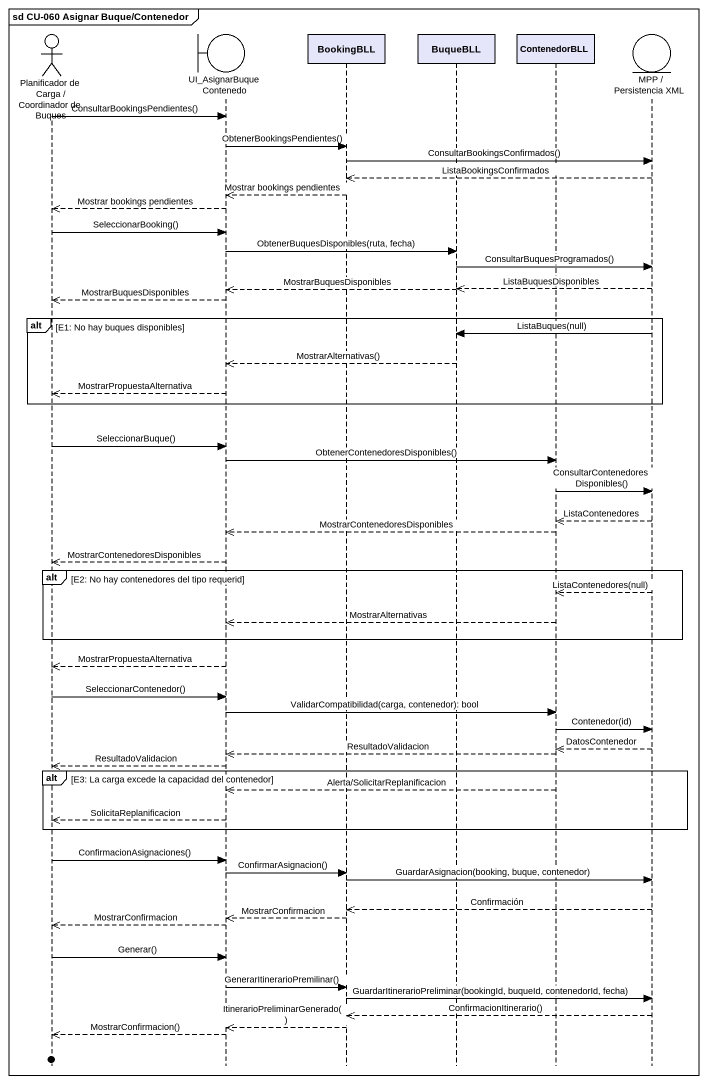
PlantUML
@startuml
mainframe sd CU-060 Asignar Buque/Contenedor
hide footbox
actor "Planificador de Carga / Coordinador de Buques" as Planificador_de_Carga
boundary UI_AsignarBuqueContenedo
participant BookingBLL #E6E6FA
participant BuqueBLL #E6E6FA
participant ContenedorBLL #E6E6FA
entity "MPP / Persistencia XML" as MPP_Persistencia_XML

Planificador_de_Carga -> UI_AsignarBuqueContenedo : ConsultarBookingsPendientes()
UI_AsignarBuqueContenedo -> BookingBLL : ObtenerBookingsPendientes()
BookingBLL -> MPP_Persistencia_XML : ConsultarBookingsConfirmados()
MPP_Persistencia_XML -->> BookingBLL : ListaBookingsConfirmados
BookingBLL -->> UI_AsignarBuqueContenedo : Mostrar bookings pendientes
UI_AsignarBuqueContenedo -->> Planificador_de_Carga : Mostrar bookings pendientes
Planificador_de_Carga -> UI_AsignarBuqueContenedo : SeleccionarBooking()
UI_AsignarBuqueContenedo -> BuqueBLL : ObtenerBuquesDisponibles(ruta, fecha)
BuqueBLL -> MPP_Persistencia_XML : ConsultarBuquesProgramados()
MPP_Persistencia_XML -->> BuqueBLL : ListaBuquesDisponibles
BuqueBLL -->> UI_AsignarBuqueContenedo : MostrarBuquesDisponibles
UI_AsignarBuqueContenedo -->> Planificador_de_Carga : MostrarBuquesDisponibles
alt E1: No hay buques disponibles
  MPP_Persistencia_XML -> BuqueBLL : ListaBuques(null)
  BuqueBLL -->> UI_AsignarBuqueContenedo : MostrarAlternativas()
  UI_AsignarBuqueContenedo -->> Planificador_de_Carga : MostrarPropuestaAlternativa
end
Planificador_de_Carga -> UI_AsignarBuqueContenedo : SeleccionarBuque()
UI_AsignarBuqueContenedo -> ContenedorBLL : ObtenerContenedoresDisponibles()
ContenedorBLL -> MPP_Persistencia_XML : ConsultarContenedoresDisponibles()
MPP_Persistencia_XML -->> ContenedorBLL : ListaContenedores
ContenedorBLL -->> UI_AsignarBuqueContenedo : MostrarContenedoresDisponibles
UI_AsignarBuqueContenedo -->> Planificador_de_Carga : MostrarContenedoresDisponibles
alt E2: No hay contenedores del tipo requerid
  MPP_Persistencia_XML -->> ContenedorBLL : ListaContenedores(null)
  ContenedorBLL -->> UI_AsignarBuqueContenedo : MostrarAlternativas
end
UI_AsignarBuqueContenedo -->> Planificador_de_Carga : MostrarPropuestaAlternativa
Planificador_de_Carga -> UI_AsignarBuqueContenedo : SeleccionarContenedor()
UI_AsignarBuqueContenedo -> ContenedorBLL : ValidarCompatibilidad(carga, contenedor): bool
ContenedorBLL -> MPP_Persistencia_XML : Contenedor(id)
MPP_Persistencia_XML -->> ContenedorBLL : DatosContenedor
ContenedorBLL -->> UI_AsignarBuqueContenedo : ResultadoValidacion
UI_AsignarBuqueContenedo -->> Planificador_de_Carga : ResultadoValidacion
alt E3: La carga excede la capacidad del contenedor
  ContenedorBLL -->> UI_AsignarBuqueContenedo : Alerta/SolicitarReplanificacion
  UI_AsignarBuqueContenedo -->> Planificador_de_Carga : SolicitaReplanificacion
end
Planificador_de_Carga -> UI_AsignarBuqueContenedo : ConfirmacionAsignaciones()
UI_AsignarBuqueContenedo -> BookingBLL : ConfirmarAsignacion()
BookingBLL -> MPP_Persistencia_XML : GuardarAsignacion(booking, buque, contenedor)
MPP_Persistencia_XML -->> BookingBLL : Confirmación
BookingBLL -->> UI_AsignarBuqueContenedo : MostrarConfirmacion
UI_AsignarBuqueContenedo -->> Planificador_de_Carga : MostrarConfirmacion
Planificador_de_Carga -> UI_AsignarBuqueContenedo : Generar()
UI_AsignarBuqueContenedo -> BookingBLL : GenerarItinerarioPremilinar()
BookingBLL -> MPP_Persistencia_XML : GuardarItinerarioPreliminar(bookingId, buqueId, contenedorId, fecha)
MPP_Persistencia_XML -->> BookingBLL : ConfirmacionItinerario()
BookingBLL -->> UI_AsignarBuqueContenedo : ItinerarioPreliminarGenerado()
UI_AsignarBuqueContenedo -->> Planificador_de_Carga : MostrarConfirmacion()
@enduml
